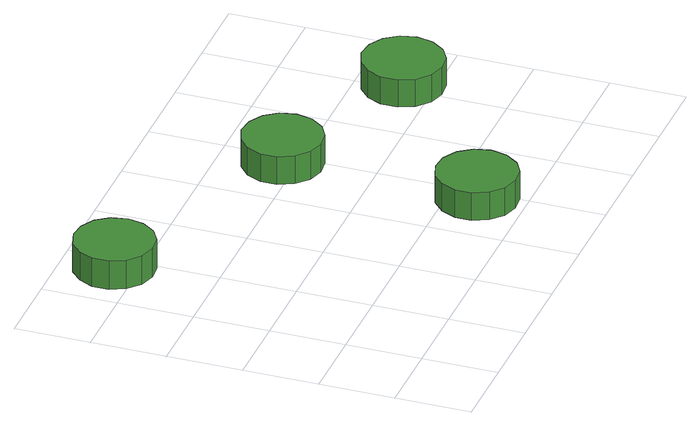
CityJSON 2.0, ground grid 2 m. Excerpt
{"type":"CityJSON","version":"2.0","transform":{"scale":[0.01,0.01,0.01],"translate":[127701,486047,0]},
"CityObjects":{
"tree1":{"type":"SolitaryVegetationObject","attributes":{"function":"something"},"geometry":[{"type":"MultiSurface","lod":"1","boundaries":[[[0,1,2,3,4,5,6,7,8,9,10,11,12,13,14]],[[15,16,17,18,19,20,21,22,23,24,25,26,27,28,29]],[[0,29,28,1]],[[1,28,27,2]],[[2,27,26,3]],[[3,26,25,4]],[[4,25,24,5]],[[5,24,23,6]],[[6,23,22,7]],[[7,22,21,8]],[[8,21,20,9]],[[9,20,19,10]],[[10,19,18,11]],[[11,18,17,12]],[[12,17,16,13]],[[13,16,15,14]],[[14,15,29,0]]]}]},
"tree2":{"type":"SolitaryVegetationObject","attributes":{"function":"something"},"geometry":[{"type":"MultiSurface","lod":"1","boundaries":[[[30,31,32,33,34,35,36,37,38,39,40,41,42,43,44]],[[45,46,47,48,49,50,51,52,53,54,55,56,57,58,59]],[[30,59,58,31]],[[31,58,57,32]],[[32,57,56,33]],[[33,56,55,34]],[[34,55,54,35]],[[35,54,53,36]],[[36,53,52,37]],[[37,52,51,38]],[[38,51,50,39]],[[39,50,49,40]],[[40,49,48,41]],[[41,48,47,42]],[[42,47,46,43]],[[43,46,45,44]],[[44,45,59,30]]]}]},
"tree3":{"type":"SolitaryVegetationObject","attributes":{"function":"something"},"geometry":[{"type":"MultiSurface","lod":"1","boundaries":[[[60,61,62,63,64,65,66,67,68,69,70,71,72,73,74]],[[75,76,77,78,79,80,81,82,83,84,85,86,87,88,89]],[[60,89,88,61]],[[61,88,87,62]],[[62,87,86,63]],[[63,86,85,64]],[[64,85,84,65]],[[65,84,83,66]],[[66,83,82,67]],[[67,82,81,68]],[[68,81,80,69]],[[69,80,79,70]],[[70,79,78,71]],[[71,78,77,72]],[[72,77,76,73]],[[73,76,75,74]],[[74,75,89,60]]]}]},
"tree4":{"type":"SolitaryVegetationObject","attributes":{"function":"something"},"geometry":[{"type":"MultiSurface","lod":"1","boundaries":[[[90,91,92,93,94,95,96,97,98,99,100,101,102,103,104]],[[105,106,107,108,109,110,111,112,113,114,115,116,117,118,119]],[[90,119,118,91]],[[91,118,117,92]],[[92,117,116,93]],[[93,116,115,94]],[[94,115,114,95]],[[95,114,113,96]],[[96,113,112,97]],[[97,112,111,98]],[[98,111,110,99]],[[99,110,109,100]],[[100,109,108,101]],[[101,108,107,102]],[[102,107,106,103]],[[103,106,105,104]],[[104,105,119,90]]]}]}
},
"vertices":[
[264,864,92],[255,906,92],[230,942,92],[192,963,92],[149,968,92],[107,955,92],[75,925,92],[57,886,92],[57,842,92],[75,802,92],[107,773,92],[149,760,92],[192,764,92],[230,786,92],[255,821,92],[255,821,10],[230,786,10],[192,764,10],[149,760,10],[107,773,10],[75,802,10],[57,842,10],[57,886,10],[75,925,10],[107,955,10],[149,968,10],[192,963,10],[230,942,10],[255,906,10],[264,864,10],
[875,126,91],[865,169,91],[839,205,91],[801,227,91],[757,232,91],[715,218,91],[683,188,91],[665,148,91],[665,104,91],[683,64,91],[715,34,91],[757,21,91],[801,25,91],[839,47,91],[865,83,91],[865,83,12],[839,47,12],[801,25,12],[757,21,12],[715,34,12],[683,64,12],[665,104,12],[665,148,12],[683,188,12],[715,218,12],[757,232,12],[801,227,12],[839,205,12],[865,169,12],[875,126,12],
[877,638,91],[868,681,91],[842,716,91],[804,738,91],[760,743,91],[719,729,91],[686,700,91],[668,660,91],[668,616,91],[686,576,91],[719,547,91],[760,533,91],[804,538,91],[842,560,91],[868,595,91],[868,595,11],[842,560,11],[804,538,11],[760,533,11],[719,547,11],[686,576,11],[668,616,11],[668,660,11],[686,700,11],[719,729,11],[760,743,11],[804,738,11],[842,716,11],[868,681,11],[877,638,11],
[1327,480,90],[1317,523,90],[1291,559,90],[1253,581,90],[1209,586,90],[1167,572,90],[1134,542,90],[1116,502,90],[1116,457,90],[1134,417,90],[1167,387,90],[1209,374,90],[1253,378,90],[1291,400,90],[1317,436,90],[1317,436,12],[1291,400,12],[1253,378,12],[1209,374,12],[1167,387,12],[1134,417,12],[1116,457,12],[1116,502,12],[1134,542,12],[1167,572,12],[1209,586,12],[1253,581,12],[1291,559,12],[1317,523,12],[1327,480,12]
]}
